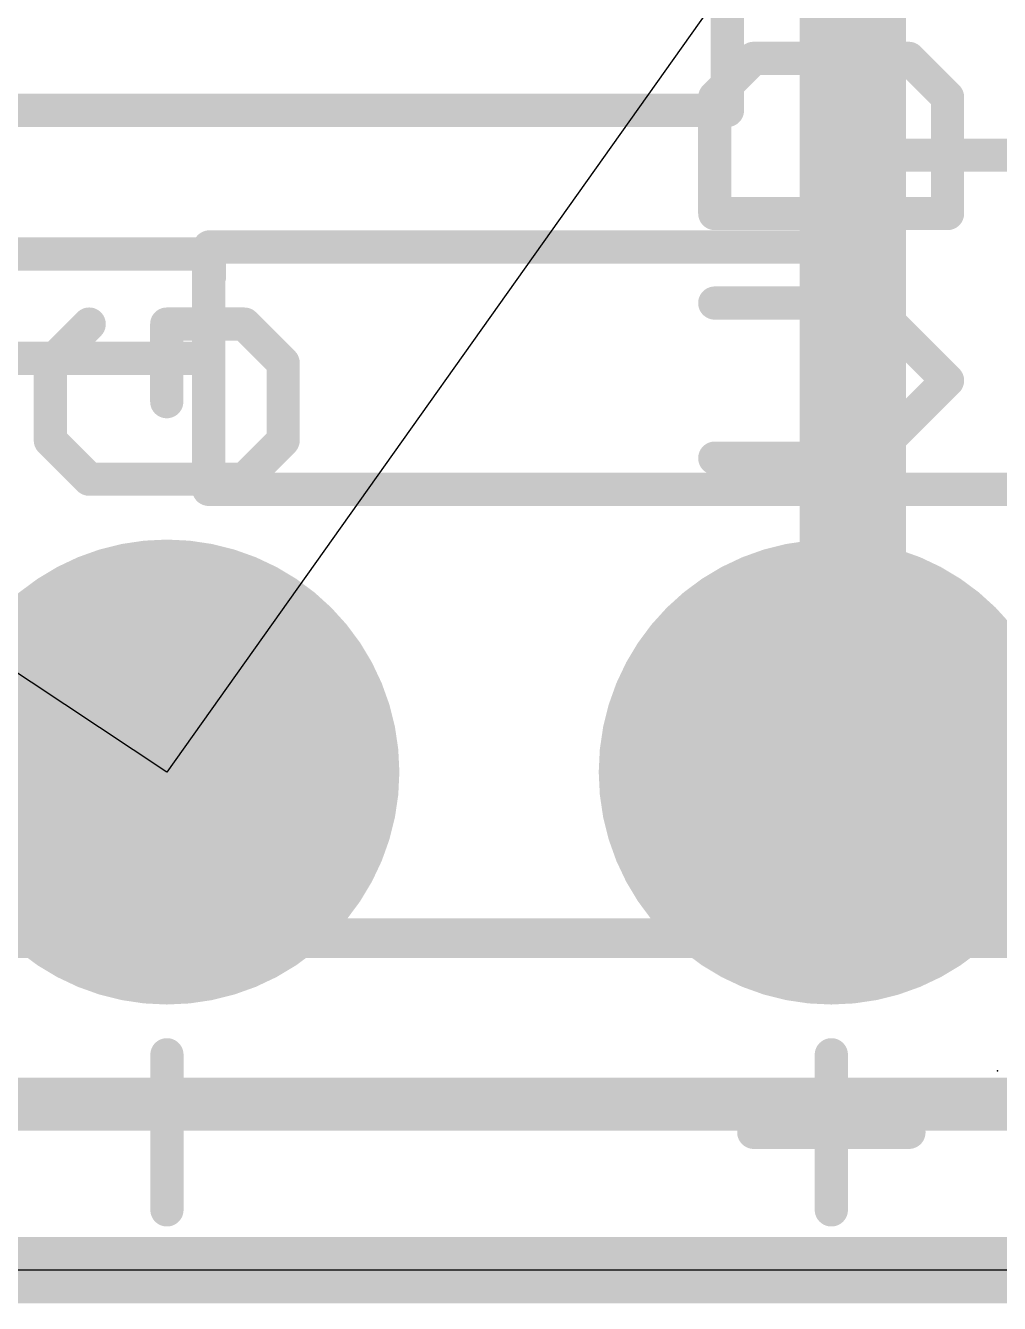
# Model space of a CAD drawing. Extents: x -0.1 to 19.2, y -1.4 to 20.4.
# Drawn here: x 11.525 to 15.248, y -1.397 to 3.489 of the extents above; entities that cross this region are included whole.
import ezdxf

# ---------------------------------------------------------------- set-up
doc = ezdxf.new("R2010")
doc.units = 0
for name, color, linetype in [('1', 12, 'CONTINUOUS'), ('16', 5, 'CONTINUOUS'), ('17', 110, 'CONTINUOUS'), ('19', 4, 'CONTINUOUS'), ('20', 53, 'CONTINUOUS'), ('21', 40, 'CONTINUOUS'), ('22', 6, 'CONTINUOUS'), ('23', 40, 'CONTINUOUS')]:
    doc.layers.add(name, color=color, linetype=linetype)

# ---------------------------------------------------------------- blocks, each defined once
blk = doc.blocks.new('ROUNDP')
at = {"const_width": 0.5}
blk.add_lwpolyline([(0, -0.25, 1), (0, 0.25, 1), (0, -0.25)], format="xyb", dxfattribs=at)

msp = doc.modelspace()

# ---------------------------------------------------------------- linework, layer by layer
at = {"layer": '1'}
for points, const_width in [([(14.688, 4.147), (14.688, 0.718)], 0.4064), ([(14.688, 0.718), (14.605, 0.635)], 0.4064), ([(10.795, -0.635), (15.748, -0.635)], 0.2032), ([(0, -1.27), (19.05, -1.27)], 0.254)]:
    msp.add_lwpolyline(points, dxfattribs=dict(at, const_width=const_width))
at = {"layer": '1', "const_width": 0.2032}
for points in [[(14.7598, 0.6462, 1), (14.6162, 0.7898)], [(14.5332, 0.7068, 1), (14.6768, 0.5632)], [(14.5864, 0.718, 1), (14.7896, 0.718)]]:
    msp.add_lwpolyline(points, format="xyb", dxfattribs=at)
at = {"layer": '16'}
for points, const_width in [([(7.62, -0.635), (15.494, -0.635)], 0.2032), ([(0, -1.27), (19.05, -1.27)], 0.254)]:
    msp.add_lwpolyline(points, dxfattribs=dict(at, const_width=const_width))
at = {"layer": '19'}
for p, q in [((15.582, 5.588), (12.065, 0.635)), ((12.065, 0.635), (6.875, 4.076))]:
    msp.add_line(p, q, dxfattribs=at)
at = {"layer": '20'}
msp.add_line((16.51, -1.27), (2.54, -1.27), dxfattribs=at)
at = {"layer": '21', "const_width": 0.127}
for points in [[(14.308, 3.3639), (14.1597, 3.2156)], [(14.9012, 3.3639), (14.308, 3.3639)], [(15.0495, 3.2156), (14.9012, 3.3639)], [(14.1597, 3.2156), (14.1597, 2.7707)], [(15.0495, 2.7707), (15.0495, 3.2156)], [(14.1597, 2.7707), (15.0495, 2.7707)], [(14.7529, 2.4284), (14.1597, 2.4284)], [(15.0495, 2.1318), (14.7529, 2.4284)], [(11.768, 2.3479), (11.6197, 2.1996)], [(12.3612, 2.3479), (12.0646, 2.3479)], [(12.0646, 2.3479), (12.0646, 2.0513)], [(12.5095, 2.1996), (12.3612, 2.3479)], [(11.6197, 2.1996), (11.6197, 1.903)], [(12.5095, 1.903), (12.5095, 2.1996)], [(14.7529, 1.8352), (15.0495, 2.1318)], [(11.6197, 1.903), (11.768, 1.7547)], [(12.3612, 1.7547), (12.5095, 1.903)], [(14.1597, 1.8352), (14.7529, 1.8352)], [(11.768, 1.7547), (12.3612, 1.7547)]]:
    msp.add_lwpolyline(points, dxfattribs=at)
at = {"layer": '21', "const_width": 0.0635}
for points in [[(14.308, 3.3957, 1), (14.308, 3.3322)], [(14.3305, 3.3415, 1), (14.2856, 3.3864)], [(14.9237, 3.3864, 1), (14.8788, 3.3415)], [(14.9012, 3.3322, 1), (14.9012, 3.3957)], [(14.1915, 3.2156, 1), (14.128, 3.2156)], [(15.0813, 3.2156, 1), (15.0177, 3.2156)], [(14.1373, 3.2381, 1), (14.1822, 3.1932)], [(15.027, 3.1932, 1), (15.072, 3.2381)], [(14.1597, 2.8025, 1), (14.1597, 2.739)], [(15.0495, 2.739, 1), (15.0495, 2.8025)], [(14.128, 2.7707, 1), (14.1915, 2.7707)], [(15.0177, 2.7707, 1), (15.0813, 2.7707)], [(14.1597, 2.4601, 1), (14.1597, 2.3966)], [(14.7754, 2.4508, 1), (14.7305, 2.4059)], [(14.7529, 2.3966, 1), (14.7529, 2.4601)], [(11.7905, 2.3255, 1), (11.7456, 2.3704)], [(12.0646, 2.3797, 1), (12.0646, 2.3162)], [(12.0964, 2.3479, 1), (12.0329, 2.3479)], [(12.3837, 2.3704, 1), (12.3388, 2.3255)], [(12.3612, 2.3162, 1), (12.3612, 2.3797)], [(11.6515, 2.1996, 1), (11.588, 2.1996)], [(11.5973, 2.2221, 1), (11.6422, 2.1772)], [(12.5413, 2.1996, 1), (12.4778, 2.1996)], [(12.487, 2.1772, 1), (12.532, 2.2221)], [(15.072, 2.1094, 1), (15.027, 2.1543)], [(15.027, 2.1094, 1), (15.072, 2.1543)], [(12.0329, 2.0513, 1), (12.0964, 2.0513)], [(11.6422, 1.9255, 1), (11.5973, 1.8806)], [(12.532, 1.8806, 1), (12.487, 1.9255)], [(11.588, 1.903, 1), (11.6515, 1.903)], [(12.4778, 1.903, 1), (12.5413, 1.903)], [(14.1597, 1.867, 1), (14.1597, 1.8035)], [(14.7305, 1.8577, 1), (14.7754, 1.8128)], [(14.7529, 1.8035, 1), (14.7529, 1.867)], [(11.768, 1.7865, 1), (11.768, 1.723)], [(11.7456, 1.7323, 1), (11.7905, 1.7772)], [(12.3388, 1.7772, 1), (12.3837, 1.7323)], [(12.3612, 1.723, 1), (12.3612, 1.7865)]]:
    msp.add_lwpolyline(points, format="xyb", dxfattribs=at)
at = {"layer": '22'}
for points, const_width in [([(14.208, 3.165), (14.208, 5.973)], 0.127), ([(4.83, 3.165), (14.208, 3.165)], 0.127), ([(14.76, 2.643), (14.76, 2.994)], 0.127), ([(14.76, 2.994), (16.449, 2.994)], 0.127), ([(12.228, 2.643), (12.228, 2.529)], 0.127), ([(12.228, 2.643), (14.76, 2.643)], 0.127), ([(12.225, 2.616), (6.837, 2.616)], 0.127), ([(12.225, 1.716), (12.225, 2.616)], 0.127), ([(11.43, 2.217), (12.216, 2.217)], 0.127), ([(16.449, 1.716), (12.225, 1.716)], 0.127), ([(1.27, 0), (17.78, 0)], 0.1524), ([(12.0654, -1.0393), (12.0654, -0.4461)], 0.127), ([(14.6054, -1.0393), (14.6054, -0.4461)], 0.127), ([(14.902, -0.7427), (14.3088, -0.7427)], 0.127)]:
    msp.add_lwpolyline(points, dxfattribs=dict(at, const_width=const_width))
at = {"layer": '22', "const_width": 0.0635}
for points in [[(14.208, 3.1332, 1), (14.208, 3.1968)], [(14.1762, 3.165, 1), (14.2398, 3.165)], [(14.76, 3.0258, 1), (14.76, 2.9623)], [(14.7918, 2.994, 1), (14.7283, 2.994)], [(12.2598, 2.643, 1), (12.1962, 2.643)], [(12.228, 2.6748, 1), (12.228, 2.6113)], [(14.76, 2.6113, 1), (14.76, 2.6748)], [(12.2568, 2.616, 1), (12.1933, 2.616)], [(12.225, 2.5842, 1), (12.225, 2.6478)], [(14.7283, 2.643, 1), (14.7918, 2.643)], [(12.1962, 2.529, 1), (12.2598, 2.529)], [(12.216, 2.1852, 1), (12.216, 2.2488)], [(12.225, 1.7478, 1), (12.225, 1.6843)], [(12.1933, 1.716, 1), (12.2568, 1.716)], [(12.0971, -0.4461, 1), (12.0336, -0.4461)], [(14.6371, -0.4461, 1), (14.5736, -0.4461)], [(14.3088, -0.7109, 1), (14.3088, -0.7744)], [(14.902, -0.7744, 1), (14.902, -0.7109)], [(12.0336, -1.0393, 1), (12.0971, -1.0393)], [(14.5736, -1.0393, 1), (14.6371, -1.0393)]]:
    msp.add_lwpolyline(points, format="xyb", dxfattribs=at)
at = {"layer": '23'}
msp.add_point((15.24, -0.508), dxfattribs=at)

# ---------------------------------------------------------------- block references
at = {"layer": '17', "xscale": 1.778, "yscale": 1.778, "rotation": 90}
for p in [(12.065, 0.635), (12.065, 0.635), (14.605, 0.635), (14.605, 0.635)]:
    msp.add_blockref('ROUNDP', p, dxfattribs=at)

doc.saveas('drawing.dxf')
